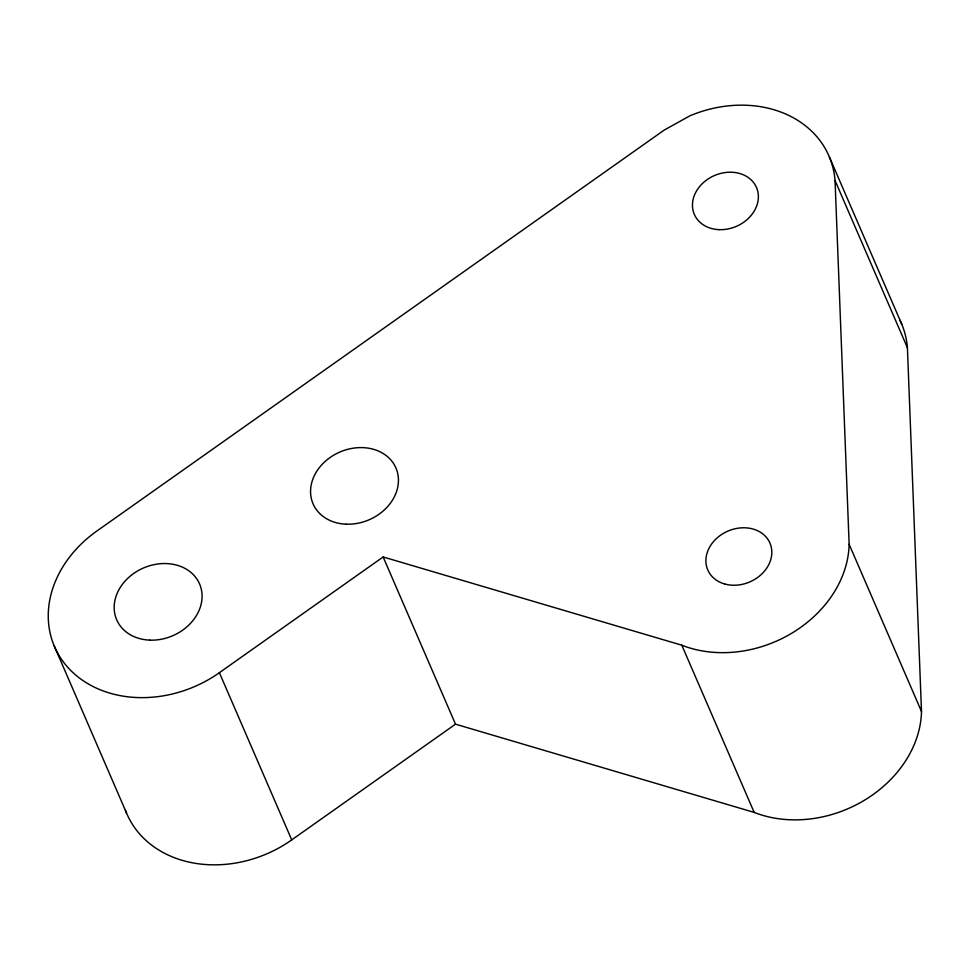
<?xml version="1.0" encoding="UTF-8"?>
<svg xmlns="http://www.w3.org/2000/svg" width="970" height="970" viewBox="0 0 970 970"><rect width="100%" height="100%" fill="white"/><g stroke="black" fill="none" stroke-linecap="round" stroke-linejoin="round"><path stroke-width="1.45" d="M219.378 672.695L383.15 556.962L681.813 645.208A113.308 92.586 -23.4 0 0 849.138 544.315L835.049 180.529A112.884 92.235 -23.4 0 0 689.876 115.83L664.183 130.101L96.891 531.002A112.884 92.235 -23.4 0 0 66.906 666.329A112.884 92.235 -23.4 0 0 219.378 672.695L291.727 839.899L455.5 724.166L754.175 812.411A113.308 92.586 -23.4 0 0 921.5 711.519L907.411 347.733A112.884 92.235 -23.4 0 0 899.893 320.112M829.398 157.007L901.748 324.21M835.049 180.529L907.411 347.733M849.138 544.315L921.5 711.519M681.813 645.208L754.175 812.411M383.15 556.962L455.5 724.166M54.162 645.79L126.512 812.993M291.727 839.899A112.884 92.235 -23.4 0 1 125.409 810.217M719.061 229.647A33.865 27.669 -23.4 0 0 756.612 187.756A33.865 27.669 -23.4 0 0 700.595 185.415A33.865 27.669 -23.4 0 0 719.061 229.647M346.023 524.176A45.154 36.896 -23.4 0 0 396.087 468.328A45.154 36.896 -23.4 0 0 321.397 465.2A45.154 36.896 -23.4 0 0 346.023 524.176M724.699 583.988A33.865 27.669 -23.4 0 0 771.72 550.051A33.865 27.669 -23.4 0 0 720.164 535.488A33.865 27.669 -23.4 0 0 724.699 583.988M149.647 640.127A45.154 36.896 -23.4 0 0 199.723 584.279A45.154 36.896 -23.4 0 0 125.021 581.151A45.154 36.896 -23.4 0 0 149.647 640.127"/></g></svg>
